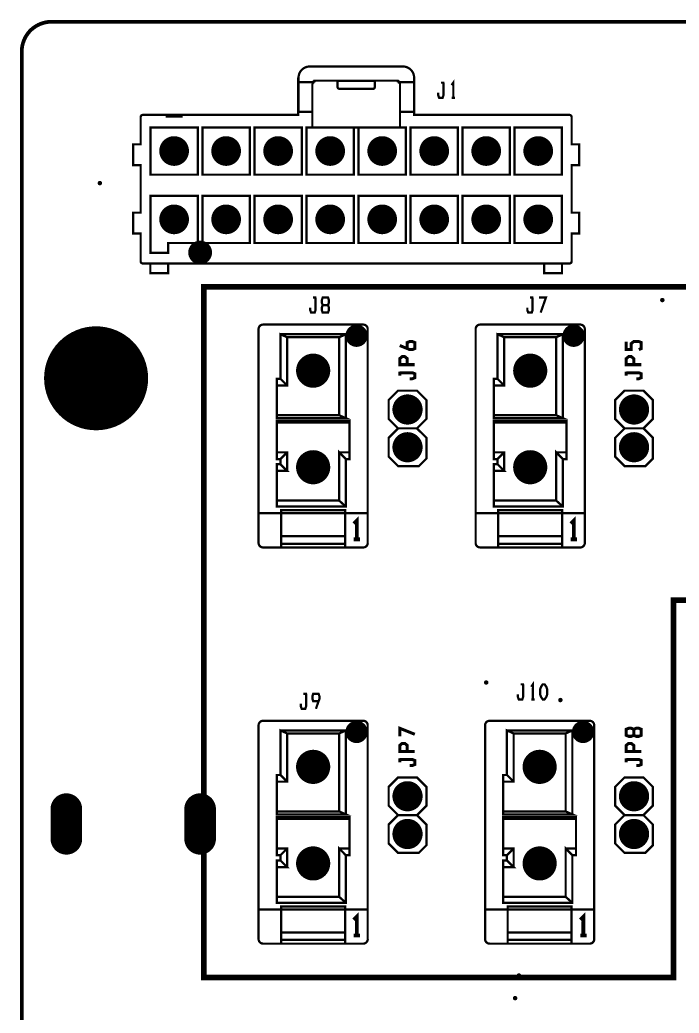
# Model space of a CAD drawing. Extents: x -13 to 194, y 173 to 305.
# Drawn here: x 34.3 to 78.7, y 238.1 to 304.9 of the extents above; entities that cross this region are included whole.
import ezdxf

# ---------------------------------------------------------------- set-up
doc = ezdxf.new("R2010")
doc.units = 0
doc.header["$MEASUREMENT"] = 0
doc.layers.get('0').update_dxf_attribs({"linetype": 'CONTINUOUS'})
for name, color, linetype in [('22-314-0_DRL', 1, 'CONTINUOUS'), ('22-314-0_SMT', 9, 'CONTINUOUS'), ('22-314-0_SST', 250, 'CONTINUOUS'), ('THRUHOLE_NPT', 9, 'CONTINUOUS'), ('THRUHOLE_TAP', 12, 'CONTINUOUS')]:
    doc.layers.add(name, color=color, linetype=linetype)

# ---------------------------------------------------------------- blocks, each defined once
blk = doc.blocks.new('ROUND_21')
at = {"const_width": 0.0635}
blk.add_lwpolyline([(-0.03175, 0, 1), (0.03175, 0, 1)], format="xyb", close=True, dxfattribs=at)
blk = doc.blocks.new('ROUND_2')
at = {"const_width": 0.8001}
blk.add_lwpolyline([(-0.40005, 0, 1), (0.40005, 0, 1)], format="xyb", close=True, dxfattribs=at)
blk = doc.blocks.new('ROUND_5')
at = {"const_width": 0.75057}
blk.add_lwpolyline([(-0.375284, 0, 1), (0.375284, 0, 1)], format="xyb", close=True, dxfattribs=at)
blk = doc.blocks.new('ROUND_17')
at = {"const_width": 0.54991}
blk.add_lwpolyline([(-0.274954, 0, 1), (0.274954, 0, 1)], format="xyb", close=True, dxfattribs=at)
blk = doc.blocks.new('ROUND_18')
at = {"const_width": 0.65024}
blk.add_lwpolyline([(-0.32512, 0, 1), (0.32512, 0, 1)], format="xyb", close=True, dxfattribs=at)
blk = doc.blocks.new('ROUND_20')
at = {"const_width": 1.75006}
blk.add_lwpolyline([(-0.87503, 0, 1), (0.87503, 0, 1)], format="xyb", close=True, dxfattribs=at)
blk = doc.blocks.new('ROUND_22')
at = {"const_width": 0.14986}
blk.add_lwpolyline([(-0.07493, 0, 1), (0.07493, 0, 1)], format="xyb", close=True, dxfattribs=at)
blk = doc.blocks.new('ROUND_1')
at = {"const_width": 0.99949}
blk.add_lwpolyline([(-0.499744, 0, 1), (0.499744, 0, 1)], format="xyb", close=True, dxfattribs=at)
blk = doc.blocks.new('ROUND_3')
at = {"const_width": 1.14935}
blk.add_lwpolyline([(-0.574674, 0, 1), (0.574674, 0, 1)], format="xyb", close=True, dxfattribs=at)
blk = doc.blocks.new('ROUND_4')
at = {"const_width": 0.7493}
blk.add_lwpolyline([(-0.37465, 0, 1), (0.37465, 0, 1)], format="xyb", close=True, dxfattribs=at)
blk = doc.blocks.new('ROUND_6')
at = {"const_width": 1.016}
blk.add_lwpolyline([(-0.508, 0, 1), (0.508, 0, 1)], format="xyb", close=True, dxfattribs=at)
blk = doc.blocks.new('ROUND_7')
at = {"const_width": 3.50012}
blk.add_lwpolyline([(-1.75006, 0, 1), (1.75006, 0, 1)], format="xyb", close=True, dxfattribs=at)

msp = doc.modelspace()

# ---------------------------------------------------------------- linework, layer by layer
at = {"layer": '22-314-0_DRL'}
for points, const_width in [([(36.443, 304.79, 0.414214), (34.441, 302.789)], 0.254), ([(37.441, 252.789, 0.414214), (36.44, 251.788)], 0.127), ([(38.442, 251.788, 0.414214), (37.441, 252.789)], 0.127), ([(46.443, 252.789, 0.414214), (45.442, 251.788)], 0.127), ([(47.444, 251.788, 0.414214), (46.443, 252.789)], 0.127), ([(36.443, 249.789, 0.414214), (37.441, 248.791)], 0.127), ([(37.441, 248.788, 0.414214), (38.442, 249.789)], 0.127), ([(45.442, 249.789, 0.414214), (46.443, 248.788)], 0.127), ([(46.443, 248.788, 0.414214), (47.444, 249.789)], 0.127)]:
    msp.add_lwpolyline(points, format="xyb", dxfattribs=dict(at, const_width=const_width))
for points, const_width in [([(137.443, 304.79), (36.443, 304.79)], 0.254), ([(34.444, 302.789), (34.444, 186.79)], 0.254), ([(36.999, 252.687), (36.999, 248.89)], 0.127), ([(37.113, 252.733), (37.113, 248.844)], 0.127), ([(37.228, 252.766), (37.228, 248.811)], 0.127), ([(37.606, 252.776), (37.279, 252.776)], 0.127), ([(37.342, 252.784), (37.342, 248.794)], 0.127), ([(37.456, 252.789), (37.456, 248.788)], 0.127), ([(37.571, 252.781), (37.571, 248.796)], 0.127), ([(37.685, 252.759), (37.685, 248.819)], 0.127), ([(37.799, 252.723), (37.799, 248.855)], 0.127), ([(46.001, 252.687), (46.001, 248.89)], 0.127), ([(46.115, 252.733), (46.115, 248.844)], 0.127), ([(46.229, 252.766), (46.229, 248.811)], 0.127), ([(46.605, 252.776), (46.278, 252.776)], 0.127), ([(46.344, 252.784), (46.344, 248.794)], 0.127), ([(46.458, 252.789), (46.458, 248.788)], 0.127), ([(46.572, 252.781), (46.572, 248.796)], 0.127), ([(46.687, 252.759), (46.687, 248.819)], 0.127), ([(46.801, 252.723), (46.801, 248.855)], 0.127), ([(38.396, 252.09), (36.489, 252.09)], 0.127), ([(38.353, 252.205), (36.532, 252.205)], 0.127), ([(36.542, 252.228), (36.542, 249.35)], 0.127), ([(38.292, 252.319), (36.593, 252.319)], 0.127), ([(36.656, 252.411), (36.656, 249.167)], 0.127), ([(38.208, 252.433), (36.677, 252.433)], 0.127), ([(36.771, 252.532), (36.771, 249.045)], 0.127), ([(38.094, 252.548), (36.791, 252.548)], 0.127), ([(36.885, 252.621), (36.885, 248.956)], 0.127), ([(37.931, 252.662), (36.953, 252.662)], 0.127), ([(37.914, 252.67), (37.914, 248.908)], 0.127), ([(38.028, 252.598), (38.028, 248.979)], 0.127), ([(38.142, 252.502), (38.142, 249.076)], 0.127), ([(38.256, 252.37), (38.256, 249.208)], 0.127), ([(38.371, 252.159), (38.371, 249.418)], 0.127), ([(47.398, 252.09), (45.488, 252.09)], 0.127), ([(47.352, 252.205), (45.531, 252.205)], 0.127), ([(45.544, 252.228), (45.544, 249.35)], 0.127), ([(47.291, 252.319), (45.594, 252.319)], 0.127), ([(45.658, 252.411), (45.658, 249.167)], 0.127), ([(47.207, 252.433), (45.676, 252.433)], 0.127), ([(45.772, 252.532), (45.772, 249.045)], 0.127), ([(47.096, 252.548), (45.79, 252.548)], 0.127), ([(45.887, 252.621), (45.887, 248.956)], 0.127), ([(46.933, 252.662), (45.953, 252.662)], 0.127), ([(46.915, 252.67), (46.915, 248.908)], 0.127), ([(47.03, 252.598), (47.03, 248.979)], 0.127), ([(47.144, 252.502), (47.144, 249.076)], 0.127), ([(47.258, 252.37), (47.258, 249.208)], 0.127), ([(47.372, 252.159), (47.372, 249.418)], 0.127), ([(36.443, 251.788), (36.44, 251.788)], 0.127), ([(36.443, 251.788), (36.443, 249.789)], 0.127), ([(38.442, 251.748), (36.443, 251.748)], 0.127), ([(38.442, 251.633), (36.443, 251.633)], 0.127), ([(38.442, 251.519), (36.443, 251.519)], 0.127), ([(38.442, 251.405), (36.443, 251.405)], 0.127), ([(38.439, 251.862), (36.445, 251.862)], 0.127), ([(38.427, 251.976), (36.458, 251.976)], 0.127), ([(38.442, 251.788), (38.442, 249.789)], 0.127), ([(45.442, 251.788), (45.442, 249.789)], 0.127), ([(47.444, 251.748), (45.442, 251.748)], 0.127), ([(47.444, 251.633), (45.442, 251.633)], 0.127), ([(47.444, 251.519), (45.442, 251.519)], 0.127), ([(47.444, 251.405), (45.442, 251.405)], 0.127), ([(47.441, 251.862), (45.445, 251.862)], 0.127), ([(47.426, 251.976), (45.46, 251.976)], 0.127), ([(47.444, 251.788), (47.444, 249.789)], 0.127), ([(38.442, 251.29), (36.443, 251.29)], 0.127), ([(38.442, 251.176), (36.443, 251.176)], 0.127), ([(38.442, 251.062), (36.443, 251.062)], 0.127), ([(38.442, 250.947), (36.443, 250.947)], 0.127), ([(38.442, 250.833), (36.443, 250.833)], 0.127), ([(38.442, 250.719), (36.443, 250.719)], 0.127), ([(47.444, 251.29), (45.442, 251.29)], 0.127), ([(47.444, 251.176), (45.442, 251.176)], 0.127), ([(47.444, 251.062), (45.442, 251.062)], 0.127), ([(47.444, 250.947), (45.442, 250.947)], 0.127), ([(47.444, 250.833), (45.442, 250.833)], 0.127), ([(47.444, 250.719), (45.442, 250.719)], 0.127), ([(38.442, 250.605), (36.443, 250.605)], 0.127), ([(38.442, 250.49), (36.443, 250.49)], 0.127), ([(38.442, 250.376), (36.443, 250.376)], 0.127), ([(38.442, 250.262), (36.443, 250.262)], 0.127), ([(38.442, 250.147), (36.443, 250.147)], 0.127), ([(38.442, 250.033), (36.443, 250.033)], 0.127), ([(47.444, 250.605), (45.442, 250.605)], 0.127), ([(47.444, 250.49), (45.442, 250.49)], 0.127), ([(47.444, 250.376), (45.442, 250.376)], 0.127), ([(47.444, 250.262), (45.442, 250.262)], 0.127), ([(47.444, 250.147), (45.442, 250.147)], 0.127), ([(47.444, 250.033), (45.442, 250.033)], 0.127), ([(38.442, 249.919), (36.443, 249.919)], 0.127), ([(38.442, 249.804), (36.443, 249.804)], 0.127), ([(38.439, 249.69), (36.445, 249.69)], 0.127), ([(38.419, 249.576), (36.466, 249.576)], 0.127), ([(38.389, 249.462), (36.496, 249.462)], 0.127), ([(38.34, 249.347), (36.544, 249.347)], 0.127), ([(47.444, 249.919), (45.442, 249.919)], 0.127), ([(47.444, 249.804), (45.442, 249.804)], 0.127), ([(47.439, 249.69), (45.447, 249.69)], 0.127), ([(47.421, 249.576), (45.465, 249.576)], 0.127), ([(47.388, 249.462), (45.498, 249.462)], 0.127), ([(47.339, 249.347), (45.544, 249.347)], 0.127), ([(38.274, 249.233), (36.611, 249.233)], 0.127), ([(38.185, 249.119), (36.699, 249.119)], 0.127), ([(38.063, 249.004), (36.821, 249.004)], 0.127), ([(37.881, 248.89), (37.004, 248.89)], 0.127), ([(47.273, 249.233), (45.61, 249.233)], 0.127), ([(47.185, 249.119), (45.699, 249.119)], 0.127), ([(47.063, 249.004), (45.821, 249.004)], 0.127), ([(46.882, 248.89), (46.003, 248.89)], 0.127)]:
    msp.add_lwpolyline(points, dxfattribs=dict(at, const_width=const_width))
at = {"layer": '22-314-0_SST', "const_width": 0.152}
for points in [[(53.819, 301.778, 0.414214), (53.065, 301.024)], [(60.842, 301.024, 0.414214), (60.088, 301.778)], [(54.144, 300.721, 0.414214), (53.994, 300.571)], [(55.683, 300.419, 0.414214), (55.833, 300.269)], [(58.053, 300.269, 0.414214), (58.203, 300.419)], [(59.892, 300.571, 0.414214), (59.742, 300.721)], [(42.592, 298.519, 0.414214), (42.442, 298.369)], [(71.442, 298.369, 0.414214), (71.292, 298.519)], [(42.442, 288.669, 0.414214), (42.592, 288.519)], [(71.292, 288.519, 0.414214), (71.442, 288.669)], [(50.677, 284.404, 0.414214), (50.377, 284.105)], [(57.718, 284.105, 0.414214), (57.418, 284.404)], [(65.282, 284.404, 0.414214), (64.982, 284.105)], [(72.323, 284.105, 0.414214), (72.023, 284.404)], [(50.377, 269.705, 0.414214), (50.677, 269.406)], [(57.418, 269.403, 0.414214), (57.72, 269.705)], [(64.982, 269.705, 0.414214), (65.282, 269.406)], [(72.023, 269.403, 0.414214), (72.325, 269.705)], [(50.677, 257.734, 0.414214), (50.377, 257.435)], [(57.718, 257.435, 0.414214), (57.418, 257.734)], [(65.917, 257.734, 0.414214), (65.617, 257.435)], [(72.958, 257.435, 0.414214), (72.658, 257.734)], [(50.377, 243.035, 0.414214), (50.677, 242.736)], [(57.418, 242.733, 0.414214), (57.72, 243.035)], [(65.617, 243.035, 0.414214), (65.917, 242.736)], [(72.658, 242.733, 0.414214), (72.96, 243.035)]]:
    msp.add_lwpolyline(points, format="xyb", dxfattribs=at)
at = {"layer": '22-314-0_SST'}
for points, const_width in [([(60.088, 301.778), (53.796, 301.778)], 0.152), ([(53.819, 301.778), (60.111, 301.778)], 0.152), ([(57.103, 297.678), (56.783, 297.678), (54.144, 297.678), (53.992, 297.678), (53.992, 298.59), (53.992, 298.72), (53.992, 299.007), (53.992, 300.676), (53.999, 300.719), (53.042, 300.719), (53.042, 301.024)], 0.152), ([(53.065, 298.72), (53.065, 299.007), (53.065, 300.719), (53.065, 301.024)], 0.152), ([(54.144, 300.825), (53.999, 300.719)], 0.152), ([(59.892, 297.678), (60.283, 297.678), (60.283, 294.498), (57.103, 294.498), (57.103, 297.678), (59.742, 297.678), (59.892, 297.678), (59.892, 298.59), (59.892, 298.72), (59.892, 299.007), (59.892, 300.676), (59.885, 300.719), (59.742, 300.825), (54.144, 300.825), (54.144, 300.721)], 0.152), ([(55.683, 300.419), (55.683, 300.571), (55.683, 300.721), (55.683, 300.805), (58.203, 300.805), (58.203, 300.721), (58.203, 300.571)], 0.152), ([(59.742, 300.825), (59.742, 300.721)], 0.152), ([(60.842, 298.72), (60.842, 299.007), (60.842, 300.719), (60.842, 301.024)], 0.152), ([(63.479, 299.675), (63.479, 300.691), (63.362, 300.521)], 0.152), ([(53.042, 298.72), (53.042, 299.007), (53.042, 300.719)], 0.152), ([(58.053, 300.269), (55.833, 300.269)], 0.152), ([(58.203, 300.571), (58.203, 300.419)], 0.152), ([(60.842, 300.719), (59.885, 300.719)], 0.152), ([(62.463, 300.013), (62.463, 299.842), (62.524, 299.675), (62.76, 299.675), (62.818, 299.842), (62.818, 300.691)], 0.152), ([(62.879, 300.691), (62.64, 300.691)], 0.152), ([(63.598, 299.675), (63.362, 299.675)], 0.152), ([(42.442, 298.369), (42.442, 296.538), (41.942, 296.538), (41.942, 295.138), (42.442, 295.138), (42.442, 291.941), (41.942, 291.941), (41.942, 290.538), (42.442, 290.538), (42.442, 288.669)], 0.152), ([(53.992, 298.72), (53.042, 298.72), (53.042, 298.59), (53.042, 298.519), (45.193, 298.519), (44.192, 298.519), (42.592, 298.519)], 0.152), ([(44.192, 298.519), (44.192, 298.418), (45.193, 298.418), (45.193, 298.519)], 0.152), ([(71.292, 298.519), (60.842, 298.519), (60.842, 298.59), (60.842, 298.72), (59.892, 298.72)], 0.152), ([(71.442, 288.669), (71.442, 290.538), (71.942, 290.538), (71.942, 291.941), (71.442, 291.941), (71.442, 295.138), (71.942, 295.138), (71.942, 296.538), (71.442, 296.538), (71.442, 298.369)], 0.152), ([(43.103, 297.678), (43.103, 294.498), (46.283, 294.498), (46.283, 297.678), (43.103, 297.678)], 0.152), ([(46.603, 297.678), (46.603, 294.498), (49.783, 294.498), (49.783, 297.678), (46.603, 297.678)], 0.152), ([(50.103, 297.678), (50.103, 294.498), (53.283, 294.498), (53.283, 297.678), (50.103, 297.678)], 0.152), ([(53.992, 297.678), (53.603, 297.678), (53.603, 294.498), (56.783, 294.498), (56.783, 297.678)], 0.152), ([(60.603, 297.678), (60.603, 294.498), (63.781, 294.498), (63.781, 297.678), (60.603, 297.678)], 0.152), ([(64.101, 297.678), (64.101, 294.498), (67.281, 294.498), (67.281, 297.678), (64.101, 297.678)], 0.152), ([(67.601, 297.678), (67.601, 294.498), (70.781, 294.498), (70.781, 297.678), (67.601, 297.678)], 0.152), ([(45.01, 296.406), (45.01, 295.771), (44.375, 295.771), (44.576, 295.972), (44.81, 295.972), (44.81, 296.205), (45.01, 296.406), (44.375, 296.406), (44.576, 296.205), (44.81, 296.205)], 0.152), ([(44.375, 296.406), (44.375, 295.771)], 0.152), ([(44.576, 295.972), (44.576, 296.205)], 0.152), ([(48.31, 296.205), (48.076, 296.205), (47.875, 296.406), (47.875, 295.771), (48.51, 295.771), (48.31, 295.972), (48.31, 296.205), (48.51, 296.406), (48.51, 295.771)], 0.152), ([(48.51, 296.406), (47.875, 296.406)], 0.152), ([(48.31, 295.972), (48.076, 295.972), (48.076, 296.205)], 0.152), ([(51.81, 296.205), (51.576, 296.205), (51.376, 296.406), (51.376, 295.771), (52.011, 295.771), (51.81, 295.972), (51.81, 296.205), (52.011, 296.406), (52.011, 295.771)], 0.152), ([(52.011, 296.406), (51.376, 296.406)], 0.152), ([(51.81, 295.972), (51.576, 295.972), (51.576, 296.205)], 0.152), ([(55.31, 296.205), (55.076, 296.205), (54.876, 296.406), (54.876, 295.771), (55.511, 295.771), (55.31, 295.972), (55.31, 296.205), (55.511, 296.406), (55.511, 295.771)], 0.152), ([(55.511, 296.406), (54.876, 296.406)], 0.152), ([(55.31, 295.972), (55.076, 295.972), (55.076, 296.205)], 0.152), ([(58.81, 296.205), (58.574, 296.205), (58.376, 296.406), (58.376, 295.771), (59.011, 295.771), (58.81, 295.972), (58.81, 296.205), (59.011, 296.406), (59.011, 295.771)], 0.152), ([(59.011, 296.406), (58.376, 296.406)], 0.152), ([(58.81, 295.972), (58.574, 295.972), (58.574, 296.205)], 0.152), ([(62.31, 295.972), (62.511, 295.771), (61.876, 295.771), (62.074, 295.972), (62.31, 295.972), (62.31, 296.205), (62.511, 296.406), (61.876, 296.406), (62.074, 296.205), (62.31, 296.205)], 0.152), ([(61.876, 296.406), (61.876, 295.771)], 0.152), ([(62.074, 295.972), (62.074, 296.205)], 0.152), ([(62.511, 295.771), (62.511, 296.406)], 0.152), ([(65.81, 295.972), (66.011, 295.771), (65.376, 295.771), (65.574, 295.972), (65.81, 295.972), (65.81, 296.205), (66.011, 296.406), (65.376, 296.406), (65.574, 296.205), (65.81, 296.205)], 0.152), ([(65.376, 296.406), (65.376, 295.771)], 0.152), ([(65.574, 295.972), (65.574, 296.205)], 0.152), ([(66.011, 295.771), (66.011, 296.406)], 0.152), ([(68.874, 296.406), (68.874, 295.771), (69.074, 295.972), (69.31, 295.972), (69.31, 296.205), (69.509, 296.406), (68.874, 296.406), (69.074, 296.205), (69.31, 296.205)], 0.152), ([(69.074, 295.972), (69.074, 296.205)], 0.152), ([(69.509, 296.406), (69.509, 295.771)], 0.152), ([(44.81, 295.972), (45.01, 295.771)], 0.152), ([(47.875, 295.771), (48.076, 295.972)], 0.152), ([(51.376, 295.771), (51.576, 295.972)], 0.152), ([(54.876, 295.771), (55.076, 295.972)], 0.152), ([(58.376, 295.771), (58.574, 295.972)], 0.152), ([(69.31, 295.972), (69.509, 295.771), (68.874, 295.771)], 0.152), ([(43.103, 293.078), (43.103, 289.241), (44.284, 289.241), (44.284, 289.898), (46.283, 289.898), (46.283, 293.078), (43.103, 293.078)], 0.152), ([(49.783, 289.898), (49.783, 293.078), (46.603, 293.078), (46.603, 289.898), (49.783, 289.898)], 0.152), ([(50.103, 293.078), (50.103, 289.898), (53.283, 289.898), (53.283, 293.078), (50.103, 293.078)], 0.152), ([(53.603, 293.078), (53.603, 289.898), (56.783, 289.898), (56.783, 293.078), (53.603, 293.078)], 0.152), ([(57.103, 293.078), (57.103, 289.898), (60.283, 289.898), (60.283, 293.078), (57.103, 293.078)], 0.152), ([(60.603, 293.078), (60.603, 289.898), (63.781, 289.898), (63.781, 293.078), (60.603, 293.078)], 0.152), ([(64.101, 293.078), (64.101, 289.898), (67.281, 289.898), (67.281, 293.078), (64.101, 293.078)], 0.152), ([(67.601, 293.078), (67.601, 289.898), (70.781, 289.898), (70.781, 293.078), (67.601, 293.078)], 0.152), ([(44.375, 291.171), (44.375, 291.806), (44.576, 291.608), (44.576, 291.372), (44.375, 291.171), (45.01, 291.171), (44.81, 291.372), (44.81, 291.608), (45.01, 291.806), (44.375, 291.806)], 0.152), ([(44.81, 291.608), (44.576, 291.608)], 0.152), ([(45.01, 291.171), (45.01, 291.806)], 0.152), ([(47.875, 291.806), (48.076, 291.608), (48.076, 291.372), (47.875, 291.171), (47.875, 291.806), (48.51, 291.806), (48.31, 291.608), (48.31, 291.372), (48.076, 291.372)], 0.152), ([(48.076, 291.608), (48.31, 291.608)], 0.152), ([(48.31, 291.372), (48.51, 291.171), (48.51, 291.806)], 0.152), ([(51.376, 291.806), (51.576, 291.608), (51.576, 291.372), (51.376, 291.171), (51.376, 291.806), (52.011, 291.806), (51.81, 291.608), (51.81, 291.372), (51.576, 291.372)], 0.152), ([(51.576, 291.608), (51.81, 291.608)], 0.152), ([(51.81, 291.372), (52.011, 291.171), (52.011, 291.806)], 0.152), ([(54.876, 291.806), (55.076, 291.608), (55.076, 291.372), (54.876, 291.171), (54.876, 291.806), (55.511, 291.806), (55.31, 291.608), (55.31, 291.372), (55.076, 291.372)], 0.152), ([(55.076, 291.608), (55.31, 291.608)], 0.152), ([(55.31, 291.372), (55.511, 291.171), (55.511, 291.806)], 0.152), ([(58.376, 291.806), (58.574, 291.608), (58.574, 291.372), (58.376, 291.171), (58.376, 291.806), (59.011, 291.806), (58.81, 291.608), (58.81, 291.372), (58.574, 291.372)], 0.152), ([(58.574, 291.608), (58.81, 291.608)], 0.152), ([(58.81, 291.372), (59.011, 291.171), (59.011, 291.806)], 0.152), ([(62.074, 291.372), (62.31, 291.372), (62.31, 291.608), (62.074, 291.608), (61.876, 291.806), (61.876, 291.171), (62.074, 291.372), (62.074, 291.608)], 0.152), ([(62.511, 291.806), (61.876, 291.806)], 0.152), ([(62.31, 291.608), (62.511, 291.806), (62.511, 291.171), (62.31, 291.372)], 0.152), ([(65.574, 291.372), (65.81, 291.372), (65.81, 291.608), (65.574, 291.608), (65.376, 291.806), (65.376, 291.171), (65.574, 291.372), (65.574, 291.608)], 0.152), ([(66.011, 291.806), (65.376, 291.806)], 0.152), ([(65.81, 291.608), (66.011, 291.806), (66.011, 291.171), (65.81, 291.372)], 0.152), ([(69.31, 291.608), (69.074, 291.608), (68.874, 291.806), (69.509, 291.806), (69.31, 291.608), (69.31, 291.372), (69.509, 291.171), (69.509, 291.806)], 0.152), ([(69.074, 291.372), (68.874, 291.171), (68.874, 291.806)], 0.152), ([(69.31, 291.372), (69.074, 291.372), (69.074, 291.608)], 0.152), ([(44.81, 291.372), (44.576, 291.372)], 0.152), ([(48.51, 291.171), (47.875, 291.171)], 0.152), ([(52.011, 291.171), (51.376, 291.171)], 0.152), ([(55.511, 291.171), (54.876, 291.171)], 0.152), ([(59.011, 291.171), (58.376, 291.171)], 0.152), ([(62.511, 291.171), (61.876, 291.171)], 0.152), ([(66.011, 291.171), (65.376, 291.171)], 0.152), ([(69.509, 291.171), (68.874, 291.171)], 0.152), ([(42.592, 288.519), (71.292, 288.519)], 0.152), ([(43.093, 288.519), (43.093, 287.869), (44.291, 287.869), (44.291, 288.519)], 0.152), ([(70.791, 288.519), (70.791, 287.869), (69.592, 287.869), (69.592, 288.519)], 0.152), ([(78.305, 265.862), (92.783, 265.862), (92.783, 286.944), (46.682, 286.944), (46.682, 240.462), (78.305, 240.462), (78.305, 265.862)], 0.381), ([(53.852, 285.547), (53.852, 285.377), (53.913, 285.21), (54.149, 285.21), (54.208, 285.377), (54.208, 286.226)], 0.152), ([(54.269, 286.226), (54.03, 286.226)], 0.152), ([(55.046, 285.718), (55.107, 285.885), (55.107, 286.055), (55.046, 286.226), (54.69, 286.226), (54.632, 286.055), (54.632, 285.885), (54.69, 285.718), (55.046, 285.718), (55.107, 285.547), (55.107, 285.377), (55.046, 285.21), (54.69, 285.21), (54.632, 285.377), (54.632, 285.547), (54.69, 285.718)], 0.152), ([(68.457, 285.547), (68.457, 285.377), (68.518, 285.21), (68.754, 285.21), (68.813, 285.377), (68.813, 286.226)], 0.152), ([(68.874, 286.226), (68.635, 286.226)], 0.152), ([(69.356, 285.21), (69.712, 286.226), (69.237, 286.226)], 0.152), ([(50.377, 284.105), (50.377, 271.704), (51.896, 271.704), (56.196, 271.704), (56.196, 269.403), (51.896, 269.403), (50.677, 269.403)], 0.152), ([(57.418, 284.404), (50.677, 284.404)], 0.152), ([(57.718, 269.705), (57.718, 271.704), (57.718, 284.105)], 0.152), ([(64.982, 284.105), (64.982, 271.704), (66.501, 271.704), (70.801, 271.704), (70.801, 269.403), (66.501, 269.403), (65.282, 269.403)], 0.152), ([(72.023, 284.404), (65.282, 284.404)], 0.152), ([(72.323, 269.705), (72.323, 271.704), (72.323, 284.105)], 0.152), ([(51.848, 283.754), (56.247, 283.754), (55.798, 283.553), (52.298, 283.553), (51.848, 283.754), (51.848, 280.754), (51.597, 280.754), (51.597, 278.105), (56.247, 278.105), (55.798, 278.303), (51.597, 278.303)], 0.152), ([(52.298, 283.553), (52.298, 280.305), (51.597, 280.305)], 0.152), ([(55.798, 283.553), (55.798, 278.303)], 0.152), ([(56.247, 278.105), (56.247, 283.754)], 0.152), ([(66.453, 283.754), (70.852, 283.754), (70.403, 283.553), (66.903, 283.553), (66.453, 283.754), (66.453, 280.754), (66.202, 280.754), (66.202, 278.105), (70.852, 278.105), (70.403, 278.303), (66.202, 278.303)], 0.152), ([(66.903, 283.553), (66.903, 280.305), (66.202, 280.305)], 0.152), ([(70.403, 283.553), (70.403, 278.303)], 0.152), ([(70.852, 278.105), (70.852, 283.754)], 0.152), ([(60.38, 282.791), (60.38, 283.198), (60.547, 283.266), (60.718, 283.266), (60.888, 283.198), (60.888, 282.791), (60.718, 282.723), (60.547, 282.723), (59.872, 282.995)], 0.203), ([(75.958, 282.723), (76.128, 282.791), (76.128, 283.198), (75.958, 283.266), (75.62, 283.266), (75.45, 283.129), (75.45, 282.723), (75.112, 282.723), (75.112, 283.266)], 0.203), ([(60.38, 281.707), (60.38, 282.113), (60.21, 282.25), (60.039, 282.25), (59.872, 282.113), (59.872, 281.707), (60.888, 281.707)], 0.203), ([(75.62, 281.707), (75.62, 282.113), (75.45, 282.25), (75.279, 282.25), (75.112, 282.113), (75.112, 281.707), (76.128, 281.707)], 0.203), ([(52.298, 280.305), (51.848, 280.754)], 0.152), ([(59.872, 281.234), (59.872, 280.963)], 0.203), ([(60.547, 280.759), (60.718, 280.759), (60.888, 280.828), (60.888, 281.097), (60.718, 281.166), (59.872, 281.166)], 0.203), ([(66.903, 280.305), (66.453, 280.754)], 0.152), ([(75.112, 281.234), (75.112, 280.963)], 0.203), ([(75.787, 280.759), (75.958, 280.759), (76.128, 280.828), (76.128, 281.097), (75.958, 281.166), (75.112, 281.166)], 0.203), ([(59.763, 277.419), (59.128, 278.054), (59.128, 279.324), (59.763, 279.959), (61.033, 279.959), (61.668, 279.324), (61.668, 278.054), (61.033, 277.419), (59.763, 277.419)], 0.152), ([(75.003, 277.419), (74.368, 278.054), (74.368, 279.324), (75.003, 279.959), (76.273, 279.959), (76.908, 279.324), (76.908, 278.054), (76.273, 277.419), (75.003, 277.419)], 0.152), ([(51.848, 275.004), (51.597, 275.004), (51.597, 272.154), (56.247, 272.154), (56.247, 275.354), (56.496, 275.354), (56.496, 277.925), (51.597, 277.925), (51.597, 275.354), (51.848, 275.354), (51.848, 275.004), (52.298, 274.554), (51.597, 274.554)], 0.152), ([(51.597, 277.803), (56.496, 277.803)], 0.152), ([(59.763, 274.879), (59.128, 275.514), (59.128, 276.784), (59.763, 277.419), (61.033, 277.419), (61.668, 276.784), (61.668, 275.387), (61.16, 274.879), (59.763, 274.879)], 0.152), ([(66.453, 275.004), (66.202, 275.004), (66.202, 272.154), (70.852, 272.154), (70.852, 275.354), (71.101, 275.354), (71.101, 277.925), (66.202, 277.925), (66.202, 275.354), (66.453, 275.354), (66.453, 275.004), (66.903, 274.554), (66.202, 274.554)], 0.152), ([(66.202, 277.803), (71.101, 277.803)], 0.152), ([(75.003, 274.879), (74.368, 275.514), (74.368, 276.784), (75.003, 277.419), (76.273, 277.419), (76.908, 276.784), (76.908, 275.387), (76.4, 274.879), (75.003, 274.879)], 0.152), ([(52.298, 274.554), (52.298, 275.804), (51.597, 275.804)], 0.152), ([(51.848, 275.354), (52.298, 275.804)], 0.152), ([(55.798, 272.555), (55.798, 275.804), (56.247, 275.354)], 0.152), ([(56.496, 275.804), (55.798, 275.804)], 0.152), ([(66.903, 274.554), (66.903, 275.804), (66.202, 275.804)], 0.152), ([(66.453, 275.354), (66.903, 275.804)], 0.152), ([(70.403, 272.555), (70.403, 275.804), (70.852, 275.354)], 0.152), ([(71.101, 275.804), (70.403, 275.804)], 0.152), ([(51.597, 272.555), (55.798, 272.555), (56.247, 272.154)], 0.152), ([(66.202, 272.555), (70.403, 272.555), (70.852, 272.154)], 0.152), ([(50.377, 269.705), (50.377, 271.704)], 0.152), ([(57.718, 271.704), (56.196, 271.704), (56.196, 271.905), (51.896, 271.905), (51.896, 271.704), (51.896, 269.403)], 0.152), ([(56.989, 269.947), (56.989, 271.217), (56.778, 271.006)], 0.254), ([(64.982, 269.705), (64.982, 271.704)], 0.152), ([(72.323, 271.704), (70.801, 271.704), (70.801, 271.905), (66.501, 271.905), (66.501, 271.704), (66.501, 269.403)], 0.152), ([(71.594, 269.947), (71.594, 271.217), (71.383, 271.006)], 0.254), ([(56.196, 270.155), (51.896, 270.155)], 0.152), ([(70.801, 270.155), (66.501, 270.155)], 0.152), ([(51.896, 269.655), (56.196, 269.655)], 0.152), ([(56.196, 269.403), (57.418, 269.403)], 0.152), ([(57.202, 269.947), (56.778, 269.947)], 0.254), ([(66.501, 269.655), (70.801, 269.655)], 0.152), ([(70.801, 269.403), (72.023, 269.403)], 0.152), ([(71.807, 269.947), (71.383, 269.947)], 0.254), ([(67.822, 259.512), (67.822, 259.342), (67.883, 259.175), (68.119, 259.175), (68.178, 259.342), (68.178, 260.191)], 0.152), ([(68.239, 260.191), (68, 260.191)], 0.152), ([(68.838, 259.175), (68.838, 260.191), (68.721, 260.02)], 0.152), ([(69.498, 259.175), (69.382, 259.342), (69.321, 259.512), (69.321, 259.85), (69.382, 260.02), (69.498, 260.191), (69.618, 260.191), (69.737, 260.02), (69.796, 259.85), (69.796, 259.512), (69.737, 259.342), (69.618, 259.175), (69.498, 259.175)], 0.152), ([(53.217, 258.877), (53.217, 258.707), (53.278, 258.54), (53.514, 258.54), (53.573, 258.707), (53.573, 259.556)], 0.152), ([(53.634, 259.556), (53.395, 259.556)], 0.152), ([(54.411, 259.048), (54.055, 259.048), (53.997, 259.215), (53.997, 259.385), (54.055, 259.556), (54.411, 259.556), (54.472, 259.385), (54.472, 259.215), (54.233, 258.54)], 0.152), ([(68.957, 259.175), (68.721, 259.175)], 0.152), ([(50.377, 257.435), (50.377, 245.034), (51.896, 245.034), (56.196, 245.034), (56.196, 242.733), (51.896, 242.733), (50.677, 242.733)], 0.152), ([(57.418, 257.734), (50.677, 257.734)], 0.152), ([(57.718, 243.035), (57.718, 245.034), (57.718, 257.435)], 0.152), ([(65.617, 257.435), (65.617, 245.034), (67.136, 245.034), (71.436, 245.034), (71.436, 242.733), (67.136, 242.733), (65.917, 242.733)], 0.152), ([(72.658, 257.734), (65.917, 257.734)], 0.152), ([(72.958, 243.035), (72.958, 245.034), (72.958, 257.435)], 0.152), ([(51.848, 257.084), (56.247, 257.084), (55.798, 256.883), (52.298, 256.883), (51.848, 257.084), (51.848, 254.084), (51.597, 254.084), (51.597, 251.435), (56.247, 251.435), (55.798, 251.633), (51.597, 251.633)], 0.152), ([(52.298, 256.883), (52.298, 253.635), (51.597, 253.635)], 0.152), ([(55.798, 256.883), (55.798, 251.633)], 0.152), ([(56.247, 251.435), (56.247, 257.084)], 0.152), ([(60.888, 256.825), (59.872, 257.231), (59.872, 256.688)], 0.203), ([(67.088, 257.084), (71.487, 257.084), (71.038, 256.883), (67.538, 256.883), (67.088, 257.084), (67.088, 254.084), (66.837, 254.084), (66.837, 251.435), (71.487, 251.435), (71.038, 251.633), (66.837, 251.633)], 0.152), ([(67.538, 256.883), (67.538, 253.635), (66.837, 253.635)], 0.152), ([(71.038, 256.883), (71.038, 251.633)], 0.152), ([(71.487, 251.435), (71.487, 257.084)], 0.152), ([(75.62, 257.163), (75.45, 257.231), (75.279, 257.231), (75.112, 257.163), (75.112, 256.756), (75.279, 256.688), (75.45, 256.688), (75.62, 256.756), (75.62, 257.163), (75.787, 257.231), (75.958, 257.231), (76.128, 257.163), (76.128, 256.756), (75.958, 256.688), (75.787, 256.688), (75.62, 256.756)], 0.203), ([(60.38, 255.672), (60.38, 256.078), (60.21, 256.215), (60.039, 256.215), (59.872, 256.078), (59.872, 255.672), (60.888, 255.672)], 0.203), ([(75.62, 255.672), (75.62, 256.078), (75.45, 256.215), (75.279, 256.215), (75.112, 256.078), (75.112, 255.672), (76.128, 255.672)], 0.203), ([(59.872, 255.199), (59.872, 254.928)], 0.203), ([(60.547, 254.724), (60.718, 254.724), (60.888, 254.793), (60.888, 255.062), (60.718, 255.131), (59.872, 255.131)], 0.203), ([(75.112, 255.199), (75.112, 254.928)], 0.203), ([(75.787, 254.724), (75.958, 254.724), (76.128, 254.793), (76.128, 255.062), (75.958, 255.131), (75.112, 255.131)], 0.203), ([(52.298, 253.635), (51.848, 254.084)], 0.152), ([(67.538, 253.635), (67.088, 254.084)], 0.152), ([(59.763, 251.384), (59.128, 252.019), (59.128, 253.289), (59.763, 253.924), (61.033, 253.924), (61.668, 253.289), (61.668, 252.019), (61.033, 251.384), (59.763, 251.384)], 0.152), ([(75.003, 251.384), (74.368, 252.019), (74.368, 253.289), (75.003, 253.924), (76.273, 253.924), (76.908, 253.289), (76.908, 252.019), (76.273, 251.384), (75.003, 251.384)], 0.152), ([(59.763, 248.844), (59.128, 249.479), (59.128, 250.749), (59.763, 251.384), (61.033, 251.384), (61.668, 250.749), (61.668, 249.352), (61.16, 248.844), (59.763, 248.844)], 0.152), ([(75.003, 248.844), (74.368, 249.479), (74.368, 250.749), (75.003, 251.384), (76.273, 251.384), (76.908, 250.749), (76.908, 249.352), (76.4, 248.844), (75.003, 248.844)], 0.152), ([(51.848, 248.334), (51.597, 248.334), (51.597, 245.484), (56.247, 245.484), (56.247, 248.684), (56.496, 248.684), (56.496, 251.255), (51.597, 251.255), (51.597, 248.684), (51.848, 248.684), (51.848, 248.334), (52.298, 247.884), (51.597, 247.884)], 0.152), ([(51.597, 251.133), (56.496, 251.133)], 0.152), ([(67.088, 248.334), (66.837, 248.334), (66.837, 245.484), (71.487, 245.484), (71.487, 248.684), (71.736, 248.684), (71.736, 251.255), (66.837, 251.255), (66.837, 248.684), (67.088, 248.684), (67.088, 248.334), (67.538, 247.884), (66.837, 247.884)], 0.152), ([(66.837, 251.133), (71.736, 251.133)], 0.152), ([(52.298, 247.884), (52.298, 249.134), (51.597, 249.134)], 0.152), ([(51.848, 248.684), (52.298, 249.134)], 0.152), ([(55.798, 245.885), (55.798, 249.134), (56.247, 248.684)], 0.152), ([(56.496, 249.134), (55.798, 249.134)], 0.152), ([(67.538, 247.884), (67.538, 249.134), (66.837, 249.134)], 0.152), ([(67.088, 248.684), (67.538, 249.134)], 0.152), ([(71.038, 245.885), (71.038, 249.134), (71.487, 248.684)], 0.152), ([(71.736, 249.134), (71.038, 249.134)], 0.152), ([(51.597, 245.885), (55.798, 245.885), (56.247, 245.484)], 0.152), ([(66.837, 245.885), (71.038, 245.885), (71.487, 245.484)], 0.152), ([(50.377, 243.035), (50.377, 245.034)], 0.152), ([(57.718, 245.034), (56.196, 245.034), (56.196, 245.235), (51.896, 245.235), (51.896, 245.034), (51.896, 242.733)], 0.152), ([(56.989, 243.277), (56.989, 244.547), (56.778, 244.336)], 0.254), ([(65.617, 243.035), (65.617, 245.034)], 0.152), ([(72.958, 245.034), (71.436, 245.034), (71.436, 245.235), (67.136, 245.235), (67.136, 245.034), (67.136, 242.733)], 0.152), ([(72.229, 243.277), (72.229, 244.547), (72.018, 244.336)], 0.254), ([(56.196, 243.485), (51.896, 243.485)], 0.152), ([(57.202, 243.277), (56.778, 243.277)], 0.254), ([(71.436, 243.485), (67.136, 243.485)], 0.152), ([(72.442, 243.277), (72.018, 243.277)], 0.254), ([(51.896, 242.985), (56.196, 242.985)], 0.152), ([(56.196, 242.733), (57.418, 242.733)], 0.152), ([(67.136, 242.985), (71.436, 242.985)], 0.152), ([(71.436, 242.733), (72.658, 242.733)], 0.152)]:
    msp.add_lwpolyline(points, dxfattribs=dict(at, const_width=const_width))

# ---------------------------------------------------------------- block references
at = {"layer": '22-314-0_DRL'}
for name, p in [('ROUND_17', (44.693, 296.088)), ('ROUND_17', (48.193, 296.088)), ('ROUND_17', (51.693, 296.088)), ('ROUND_17', (55.193, 296.088)), ('ROUND_17', (58.693, 296.088)), ('ROUND_17', (62.193, 296.088)), ('ROUND_17', (65.691, 296.088)), ('ROUND_17', (69.191, 296.088)), ('ROUND_22', (39.697, 293.929)), ('ROUND_17', (44.693, 291.488)), ('ROUND_17', (48.193, 291.488)), ('ROUND_17', (51.693, 291.488)), ('ROUND_17', (55.193, 291.488)), ('ROUND_17', (58.693, 291.488)), ('ROUND_17', (62.193, 291.488)), ('ROUND_17', (65.691, 291.488)), ('ROUND_17', (69.191, 291.488)), ('ROUND_2', (46.443, 289.258)), ('ROUND_22', (77.543, 286.055)), ('ROUND_5', (56.969, 283.655)), ('ROUND_5', (71.574, 283.655)), ('ROUND_20', (39.443, 280.79)), ('ROUND_18', (54.048, 281.303)), ('ROUND_18', (68.653, 281.303)), ('ROUND_17', (60.398, 278.689)), ('ROUND_17', (75.638, 278.689)), ('ROUND_17', (60.398, 276.149)), ('ROUND_17', (75.638, 276.149)), ('ROUND_18', (54.048, 274.803)), ('ROUND_18', (68.653, 274.803)), ('ROUND_22', (65.691, 260.312)), ('ROUND_22', (70.685, 259.131)), ('ROUND_5', (56.969, 256.985)), ('ROUND_5', (72.209, 256.985)), ('ROUND_18', (54.048, 254.633)), ('ROUND_18', (69.288, 254.633)), ('ROUND_17', (60.398, 252.654)), ('ROUND_17', (75.638, 252.654)), ('ROUND_17', (60.398, 250.114)), ('ROUND_17', (75.638, 250.114)), ('ROUND_21', (47.444, 249.789)), ('ROUND_18', (54.048, 248.133)), ('ROUND_18', (69.288, 248.133)), ('ROUND_22', (67.891, 240.589)), ('ROUND_22', (67.637, 239.065))]:
    msp.add_blockref(name, p, dxfattribs=at)
at = {"layer": '22-314-0_SMT'}
for name, p in [('ROUND_1', (44.693, 296.088)), ('ROUND_1', (48.193, 296.088)), ('ROUND_1', (51.693, 296.088)), ('ROUND_1', (55.193, 296.088)), ('ROUND_1', (58.693, 296.088)), ('ROUND_1', (62.193, 296.088)), ('ROUND_1', (65.691, 296.088)), ('ROUND_1', (69.191, 296.088)), ('ROUND_1', (44.693, 291.488)), ('ROUND_1', (48.193, 291.488)), ('ROUND_1', (51.693, 291.488)), ('ROUND_1', (55.193, 291.488)), ('ROUND_1', (58.693, 291.488)), ('ROUND_1', (62.193, 291.488)), ('ROUND_1', (65.691, 291.488)), ('ROUND_1', (69.191, 291.488)), ('ROUND_7', (39.443, 280.79)), ('ROUND_4', (56.969, 283.655)), ('ROUND_4', (71.574, 283.655)), ('ROUND_3', (54.048, 281.303)), ('ROUND_3', (68.653, 281.303)), ('ROUND_6', (60.398, 278.689)), ('ROUND_6', (75.638, 278.689)), ('ROUND_6', (60.398, 276.149)), ('ROUND_6', (75.638, 276.149)), ('ROUND_3', (54.048, 274.803)), ('ROUND_3', (68.653, 274.803)), ('ROUND_4', (56.969, 256.985)), ('ROUND_4', (72.209, 256.985)), ('ROUND_3', (54.048, 254.633)), ('ROUND_3', (69.288, 254.633)), ('ROUND_6', (60.398, 252.654)), ('ROUND_6', (75.638, 252.654)), ('ROUND_6', (60.398, 250.114)), ('ROUND_6', (75.638, 250.114)), ('ROUND_3', (54.048, 248.133)), ('ROUND_3', (69.288, 248.133))]:
    msp.add_blockref(name, p, dxfattribs=at)
at = {"layer": 'THRUHOLE_NPT'}
for name, p in [('ROUND_2', (46.443, 289.258)), ('ROUND_5', (56.969, 283.655)), ('ROUND_5', (71.574, 283.655)), ('ROUND_5', (56.969, 256.985)), ('ROUND_5', (72.209, 256.985))]:
    msp.add_blockref(name, p, dxfattribs=at)
at = {"layer": 'THRUHOLE_TAP'}
for name, p in [('ROUND_17', (44.693, 296.088)), ('ROUND_17', (48.193, 296.088)), ('ROUND_17', (51.693, 296.088)), ('ROUND_17', (55.193, 296.088)), ('ROUND_17', (58.693, 296.088)), ('ROUND_17', (62.193, 296.088)), ('ROUND_17', (65.691, 296.088)), ('ROUND_17', (69.191, 296.088)), ('ROUND_22', (39.697, 293.929)), ('ROUND_17', (44.693, 291.488)), ('ROUND_17', (48.193, 291.488)), ('ROUND_17', (51.693, 291.488)), ('ROUND_17', (55.193, 291.488)), ('ROUND_17', (58.693, 291.488)), ('ROUND_17', (62.193, 291.488)), ('ROUND_17', (65.691, 291.488)), ('ROUND_17', (69.191, 291.488)), ('ROUND_22', (77.543, 286.055)), ('ROUND_20', (39.443, 280.79)), ('ROUND_18', (54.048, 281.303)), ('ROUND_18', (68.653, 281.303)), ('ROUND_17', (60.398, 278.689)), ('ROUND_17', (75.638, 278.689)), ('ROUND_17', (60.398, 276.149)), ('ROUND_17', (75.638, 276.149)), ('ROUND_18', (54.048, 274.803)), ('ROUND_18', (68.653, 274.803)), ('ROUND_22', (65.691, 260.312)), ('ROUND_22', (70.685, 259.131)), ('ROUND_18', (54.048, 254.633)), ('ROUND_18', (69.288, 254.633)), ('ROUND_17', (60.398, 252.654)), ('ROUND_17', (75.638, 252.654)), ('ROUND_17', (60.398, 250.114)), ('ROUND_17', (75.638, 250.114)), ('ROUND_18', (54.048, 248.133)), ('ROUND_18', (69.288, 248.133)), ('ROUND_22', (67.891, 240.589)), ('ROUND_22', (67.637, 239.065))]:
    msp.add_blockref(name, p, dxfattribs=at)

doc.saveas('drawing.dxf')
